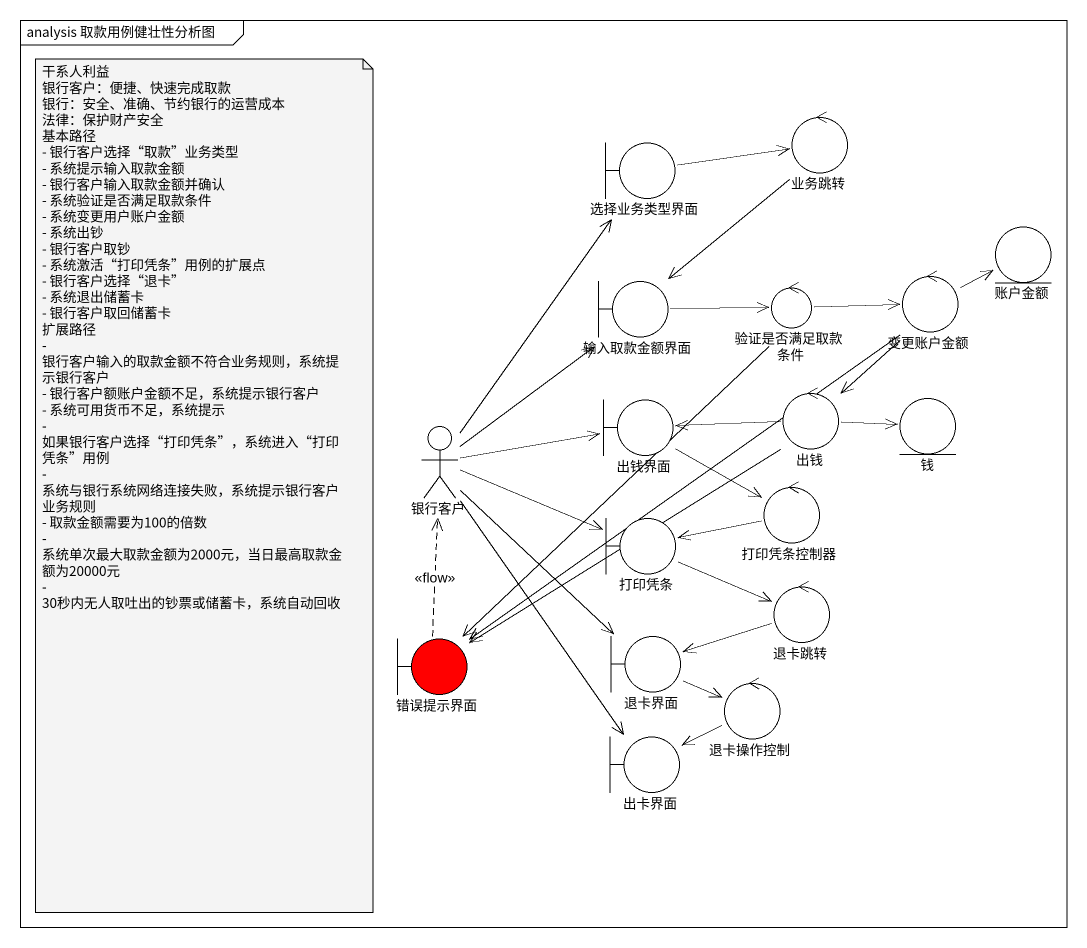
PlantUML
@startuml
mainframe analysis 取款用例健壮性分析图
boundary 选择业务类型界面
control 业务跳转
entity 账户金额
boundary 输入取款金额界面
control 验证是否满足取款条件
control 变更账户金额
actor 银行客户
boundary 出钱界面
control 出钱
entity 钱
control 打印凭条控制器
boundary 打印凭条
control 退卡跳转
boundary 错误提示界面 #FF0000
boundary 退卡界面
control 退卡操作控制
boundary 出卡界面
选择业务类型界面 -right-> 业务跳转
业务跳转 --> 输入取款金额界面
输入取款金额界面 -right-> 验证是否满足取款条件
验证是否满足取款条件 -right-> 变更账户金额
验证是否满足取款条件 --> 错误提示界面
变更账户金额 -right-> 账户金额
变更账户金额 --> 出钱
变更账户金额 --> 错误提示界面
银行客户 -up-> 选择业务类型界面
银行客户 -up-> 输入取款金额界面
银行客户 -right-> 出钱界面
银行客户 -right-> 打印凭条
银行客户 --> 退卡界面
银行客户 --> 出卡界面
出钱界面 --> 打印凭条控制器
出钱 -left-> 出钱界面
出钱 -right-> 钱
出钱 --> 错误提示界面
打印凭条控制器 -left-> 打印凭条
打印凭条 -right-> 退卡跳转
退卡跳转 -left-> 退卡界面
错误提示界面 .up.> 银行客户 : <<flow>>
退卡界面 -right-> 退卡操作控制
退卡操作控制 -left-> 出卡界面
note as N1
  干系人利益
  银行客户：便捷、快速完成取款
  银行：安全、准确、节约银行的运营成本
  法律：保护财产安全
  基本路径
  - 银行客户选择“取款”业务类型
  - 系统提示输入取款金额
  - 银行客户输入取款金额并确认
  - 系统验证是否满足取款条件
  - 系统变更用户账户金额
  - 系统出钞
  - 银行客户取钞
  - 系统激活“打印凭条”用例的扩展点
  - 银行客户选择“退卡”
  - 系统退出储蓄卡
  - 银行客户取回储蓄卡
  扩展路径
  - 银行客户输入的取款金额不符合业务规则，系统提示银行客户
  - 银行客户额账户金额不足，系统提示银行客户
  - 系统可用货币不足，系统提示
  - 如果银行客户选择“打印凭条”，系统进入“打印凭条”用例
  - 系统与银行系统网络连接失败，系统提示银行客户
  业务规则
  - 取款金额需要为100的倍数
  - 系统单次最大取款金额为2000元，当日最高取款金额为20000元
  - 30秒内无人取吐出的钞票或储蓄卡，系统自动回收
end note
@enduml
